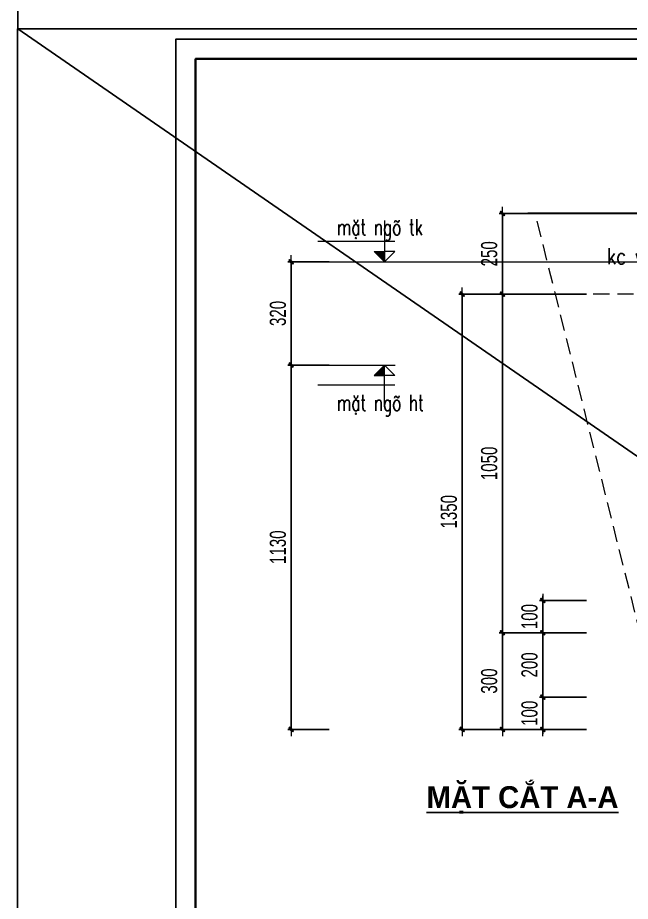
# Model space of a CAD drawing. Header units: inches. Extents: x -676 to 53517, y -20644 to 46516.
# Drawn here: x 26431 to 28331, y 17288 to 20029 of the extents above; entities that cross this region are included whole.
import ezdxf
from ezdxf.enums import TextEntityAlignment as Align

# ---------------------------------------------------------------- set-up
doc = ezdxf.new("R2010")
doc.units = ezdxf.units.IN
doc.header["$MEASUREMENT"] = 0
doc.linetypes.add('HIDDEN', pattern=[0.375, 0.25, -0.125])
doc.layers.add('ENTTNTHIETKE1', color=2, linetype='Continuous')
doc.layers.add('KHUNGTEN', color=5, linetype='Continuous')
doc.layers.add('KCS_Plotter', color=11, linetype='Continuous', plot=False)
for name, color, linetype, lineweight in [('Layer1', 7, 'Continuous', 20), ('LC Dim', 8, 'Continuous', 18), ('LC Khac', 4, 'Continuous', 9), ('LC MANH DUT', 35, 'HIDDEN', 5), ('LC Net dam 1', 30, 'Continuous', 30), ('LC Text1', 3, 'Continuous', 20), ('LC Text2', 7, 'Continuous', 25), ('THEP', 1, 'Continuous', 35)]:
    doc.layers.add(name, color=color, linetype=linetype, lineweight=lineweight)
doc.styles.add('HOATBIF', font='hoatbif.shx', dxfattribs={"width": 0.7})
doc.styles.add('LC 1', font='')
doc.styles.add('LC 3', font='vnsimli.shx', dxfattribs={"width": 0.75})
doc.styles.get('LC 1').set_extended_font_data('.VnAvantH', bold=True)
doc.dimstyles.new('1-100(1-25)', dxfattribs={"dimscale": 25, "dimtxt": 2.5, "dimasz": 0.35, "dimexe": 0.5, "dimexo": 0, "dimgap": 0.8, "dimtad": 1, "dimdec": 0, "dimzin": 0, "dimdsep": 46, "dimtxsty": 'HOATBIF', "dimblk1": 'DOT', "dimblk2": 'DOT', "dimsah": 1, "dimcen": -1, "dimdle": 1, "dimclrd": 256, "dimclre": 256, "dimclrt": 4, "dimadec": 3, "dimazin": 2, "dimtfac": 0.333333, "dimtdec": 0, "dimtix": 1, "dimtmove": 2, "dimatfit": 3, "dimldrblk": 'DOT', "dimfxl": 1, "dimtvp": 0.833333, "dimtolj": 1, "dimtzin": 0, "dimarcsym": 0})

# ---------------------------------------------------------------- blocks, each defined once
blk = doc.blocks.new('khung vpn')
at = {"layer": 'Defpoints'}
for p, q in [((52556.46, -4195.446), (52498.758, -4195.446)), ((52498.758, -4195.446), (52498.758, -4235.276)), ((52498.758, -4235.276), (52556.46, -4235.276))]:
    blk.add_line(p, q, dxfattribs=at)
at = {"layer": 'KHUNGTEN'}
blk.add_lwpolyline([(52556.243, -4234.885), (52502.048, -4234.885), (52502.048, -4195.662), (52556.243, -4195.662)], close=True, dxfattribs=at)
at = {"layer": 'THEP'}
blk.add_lwpolyline([(52555.832, -4234.474), (52502.459, -4234.474), (52502.459, -4196.073), (52555.832, -4196.073)], close=True, dxfattribs=at)
blk = doc.blocks.new('TIEUDE2')
at = {"layer": 'LC Text2', "color": 7, "style": 'LC 1'}
blk.add_attdef('%%UTIªU§Ò', text='', height=3.5, dxfattribs=at).set_placement((0, 0), align=Align.BOTTOM_CENTER)
blk.add_attdef('TL', text='', height=2.2, dxfattribs=at).set_placement((0, -1.8), align=Align.TOP_CENTER)
blk = doc.blocks.new('DOT')
at = {"layer": 'LC Dim'}
blk.add_line((-3, 0), (3, 0), dxfattribs=at)
at = {"layer": 'LC Dim', "color": 4}
blk.add_line((-1, -1), (1, 1), dxfattribs=at)
blk.add_lwpolyline([(0.5, 1), (-1, -0.5), (-0.5, -1), (1, 0.5)], close=True, dxfattribs=at)
blk = doc.blocks.new('*D442')
at = {"layer": 'Defpoints', "color": 0, "transparency": 16777216}
for p in [(27934.8, 19421.2), (28196, 19421.2), (28196, 19171.2)]:
    blk.add_point(p, dxfattribs=at)
at = {"layer": 'LC Dim', "lineweight": -2, "transparency": 16777216}
for p, q in [((28196, 19421.2), (27924.8, 19421.2)), ((27934.8, 19178.2), (27934.8, 19414.2)), ((28196, 19171.2), (27924.8, 19171.2))]:
    blk.add_line(p, q, dxfattribs=at)
at = {"layer": 'LC Dim', "lineweight": -2, "transparency": 16777216, "xscale": 7, "yscale": 7, "zscale": 7}
for p, rotation in [((27934.8, 19421.2), 90), ((27934.8, 19171.2), 270)]:
    blk.add_blockref('DOT', p, dxfattribs=dict(at, rotation=rotation))
at = {"layer": 'LC Dim', "color": 4, "transparency": 16777216, "insert": (27893.8, 19296.2), "char_height": 50, "attachment_point": 5, "rotation": 90, "style": 'HOATBIF'}
blk.add_mtext('\\A1;250', dxfattribs=at)
blk = doc.blocks.new('_Dot')
at = {"color": 0, "linetype": 'ByBlock', "lineweight": -2}
blk.add_line((-0.5, 0), (-1, 0), dxfattribs=at)
at = {"color": 0, "linetype": 'ByBlock', "const_width": 0.5}
blk.add_lwpolyline([(-0.25, 0, 1), (0.25, 0, 1)], format="xyb", close=True, dxfattribs=at)
blk = doc.blocks.new('*D443')
at = {"layer": 'Defpoints', "color": 0, "transparency": 16777216}
for p in [(28196, 19171.2), (27934.8, 18121.2), (28196, 18121.2)]:
    blk.add_point(p, dxfattribs=at)
at = {"layer": 'LC Dim', "lineweight": -2, "transparency": 16777216}
for p, q in [((28196, 19171.2), (27924.8, 19171.2)), ((27934.8, 19164.2), (27934.8, 18128.2)), ((28196, 18121.2), (27924.8, 18121.2))]:
    blk.add_line(p, q, dxfattribs=at)
at = {"layer": 'LC Dim', "lineweight": -2, "transparency": 16777216, "xscale": 7, "yscale": 7, "zscale": 7}
for p, rotation in [((27934.8, 19171.2), 90), ((27934.8, 18121.2), 270)]:
    blk.add_blockref('DOT', p, dxfattribs=dict(at, rotation=rotation))
at = {"layer": 'LC Dim', "color": 4, "transparency": 16777216, "insert": (27893.8, 18646.2), "char_height": 50, "attachment_point": 5, "rotation": 90, "style": 'HOATBIF'}
blk.add_mtext('\\A1;1050', dxfattribs=at)
blk = doc.blocks.new('*D444')
at = {"layer": 'Defpoints', "color": 0, "transparency": 16777216}
for p in [(28196, 18121.2), (28059.8, 17921.2), (28196, 17921.2)]:
    blk.add_point(p, dxfattribs=at)
at = {"layer": 'LC Dim', "lineweight": -2, "transparency": 16777216}
for p, q in [((28196, 18121.2), (28049.8, 18121.2)), ((28059.8, 18114.2), (28059.8, 17928.2)), ((28196, 17921.2), (28049.8, 17921.2))]:
    blk.add_line(p, q, dxfattribs=at)
at = {"layer": 'LC Dim', "lineweight": -2, "transparency": 16777216, "xscale": 7, "yscale": 7, "zscale": 7}
for p, rotation in [((28059.8, 18121.2), 90), ((28059.8, 17921.2), 270)]:
    blk.add_blockref('DOT', p, dxfattribs=dict(at, rotation=rotation))
at = {"layer": 'LC Dim', "color": 4, "transparency": 16777216, "insert": (28018.8, 18021.2), "char_height": 50, "attachment_point": 5, "rotation": 90, "style": 'HOATBIF'}
blk.add_mtext('\\A1;200', dxfattribs=at)
blk = doc.blocks.new('*D445')
at = {"layer": 'Defpoints', "color": 0, "transparency": 16777216}
for p in [(28196, 17921.2), (28059.8, 17821.2), (28196, 17821.2)]:
    blk.add_point(p, dxfattribs=at)
at = {"layer": 'LC Dim', "lineweight": -2, "transparency": 16777216}
for p, q in [((28059.8, 17928.2), (28059.8, 17935.2)), ((28196, 17921.2), (28049.8, 17921.2)), ((28059.8, 17921.2), (28059.8, 17821.2)), ((28196, 17821.2), (28049.8, 17821.2)), ((28059.8, 17814.2), (28059.8, 17807.2))]:
    blk.add_line(p, q, dxfattribs=at)
at = {"layer": 'LC Dim', "lineweight": -2, "transparency": 16777216, "xscale": 7, "yscale": 7, "zscale": 7}
for p, rotation in [((28059.8, 17921.2), 270), ((28059.8, 17821.2), 90)]:
    blk.add_blockref('DOT', p, dxfattribs=dict(at, rotation=rotation))
at = {"layer": 'LC Dim', "color": 4, "transparency": 16777216, "insert": (28018.8, 17871.2), "char_height": 50, "attachment_point": 5, "rotation": 90, "style": 'HOATBIF'}
blk.add_mtext('\\A1;100', dxfattribs=at)
blk = doc.blocks.new('*D446')
at = {"layer": 'Defpoints', "color": 0, "transparency": 16777216}
for p in [(28196, 18221.2), (28059.8, 18121.2), (28196, 18121.2)]:
    blk.add_point(p, dxfattribs=at)
at = {"layer": 'LC Dim', "lineweight": -2, "transparency": 16777216}
for p, q in [((28059.8, 18228.2), (28059.8, 18235.2)), ((28196, 18221.2), (28049.8, 18221.2)), ((28059.8, 18221.2), (28059.8, 18121.2)), ((28196, 18121.2), (28049.8, 18121.2)), ((28059.8, 18114.2), (28059.8, 18107.2))]:
    blk.add_line(p, q, dxfattribs=at)
at = {"layer": 'LC Dim', "lineweight": -2, "transparency": 16777216, "xscale": 7, "yscale": 7, "zscale": 7}
for p, rotation in [((28059.8, 18221.2), 270), ((28059.8, 18121.2), 90)]:
    blk.add_blockref('DOT', p, dxfattribs=dict(at, rotation=rotation))
at = {"layer": 'LC Dim', "color": 4, "transparency": 16777216, "insert": (28018.8, 18171.2), "char_height": 50, "attachment_point": 5, "rotation": 90, "style": 'HOATBIF'}
blk.add_mtext('\\A1;100', dxfattribs=at)
blk = doc.blocks.new('*D447')
at = {"layer": 'Defpoints', "color": 0, "transparency": 16777216}
for p in [(28196, 19171.2), (27809.8, 17821.2), (28196, 17821.2)]:
    blk.add_point(p, dxfattribs=at)
at = {"layer": 'LC Dim', "lineweight": -2, "transparency": 16777216}
for p, q in [((28196, 19171.2), (27799.8, 19171.2)), ((27809.8, 19164.2), (27809.8, 17828.2)), ((28196, 17821.2), (27799.8, 17821.2))]:
    blk.add_line(p, q, dxfattribs=at)
at = {"layer": 'LC Dim', "lineweight": -2, "transparency": 16777216, "xscale": 7, "yscale": 7, "zscale": 7}
for p, rotation in [((27809.8, 19171.2), 90), ((27809.8, 17821.2), 270)]:
    blk.add_blockref('DOT', p, dxfattribs=dict(at, rotation=rotation))
at = {"layer": 'LC Dim', "color": 4, "transparency": 16777216, "insert": (27768.8, 18496.2), "char_height": 50, "attachment_point": 5, "rotation": 90, "style": 'HOATBIF'}
blk.add_mtext('\\A1;1350', dxfattribs=at)
blk = doc.blocks.new('*D448')
at = {"layer": 'Defpoints', "color": 0, "transparency": 16777216}
for p in [(28196, 18121.2), (27934.8, 17821.2), (28196, 17821.2)]:
    blk.add_point(p, dxfattribs=at)
at = {"layer": 'LC Dim', "lineweight": -2, "transparency": 16777216}
for p, q in [((28196, 18121.2), (27924.8, 18121.2)), ((27934.8, 18114.2), (27934.8, 17828.2)), ((28196, 17821.2), (27924.8, 17821.2))]:
    blk.add_line(p, q, dxfattribs=at)
at = {"layer": 'LC Dim', "lineweight": -2, "transparency": 16777216, "xscale": 7, "yscale": 7, "zscale": 7}
for p, rotation in [((27934.8, 18121.2), 90), ((27934.8, 17821.2), 270)]:
    blk.add_blockref('DOT', p, dxfattribs=dict(at, rotation=rotation))
at = {"layer": 'LC Dim', "color": 4, "transparency": 16777216, "insert": (27893.8, 17971.2), "char_height": 50, "attachment_point": 5, "rotation": 90, "style": 'HOATBIF'}
blk.add_mtext('\\A1;300', dxfattribs=at)
blk = doc.blocks.new('CT')
at = {"layer": 'LC Khac'}
blk.add_hatch(color=252, dxfattribs=at).paths.add_polyline_path([(3.25, 1.6), (1.64, 1.6), (1.64, 0)])
at = {"layer": 'LC Khac', "color": 9, "ltscale": 50}
for p, q in [((0.05, 3.14), (12, 3.14)), ((12.09, 0), (0, 0))]:
    blk.add_line(p, q, dxfattribs=at)
for points in [[(1.64, 6.43), (1.64, 0)], [(1.64, 0), (0.03, 1.6), (1.64, 1.6)], [(1.64, 0), (3.25, 1.6), (1.64, 1.6)]]:
    blk.add_lwpolyline(points, dxfattribs=at)
at = {"layer": 'LC Khac', "color": 3, "style": 'LC 3', "width": 0.75}
blk.add_attdef('CT', (1.91, 3.5), '', height=2.2, dxfattribs=at)
blk = doc.blocks.new('*D454')
at = {"layer": 'Defpoints', "color": 0, "transparency": 16777216}
for p in [(27397.5, 19271.3), (27279.5, 18951.3), (27397.5, 18951.3)]:
    blk.add_point(p, dxfattribs=at)
at = {"layer": 'LC Dim', "lineweight": -2, "transparency": 16777216}
for p, q in [((27397.5, 19271.3), (27269.5, 19271.3)), ((27279.5, 19264.3), (27279.5, 18958.3)), ((27397.5, 18951.3), (27269.5, 18951.3))]:
    blk.add_line(p, q, dxfattribs=at)
at = {"layer": 'LC Dim', "lineweight": -2, "transparency": 16777216, "xscale": 7, "yscale": 7, "zscale": 7}
for p, rotation in [((27279.5, 19271.3), 90), ((27279.5, 18951.3), 270)]:
    blk.add_blockref('DOT', p, dxfattribs=dict(at, rotation=rotation))
at = {"layer": 'LC Dim', "color": 4, "transparency": 16777216, "insert": (27238.5, 19111.3), "char_height": 50, "attachment_point": 5, "rotation": 90, "style": 'HOATBIF'}
blk.add_mtext('\\A1;320', dxfattribs=at)
blk = doc.blocks.new('*D455')
at = {"layer": 'Defpoints', "color": 0, "transparency": 16777216}
for p in [(27397.5, 18951.3), (27279.5, 17821.2), (27397.5, 17821.2)]:
    blk.add_point(p, dxfattribs=at)
at = {"layer": 'LC Dim', "lineweight": -2, "transparency": 16777216}
for p, q in [((27397.5, 18951.3), (27269.5, 18951.3)), ((27279.5, 18944.3), (27279.5, 17828.2)), ((27397.5, 17821.2), (27269.5, 17821.2))]:
    blk.add_line(p, q, dxfattribs=at)
at = {"layer": 'LC Dim', "lineweight": -2, "transparency": 16777216, "xscale": 7, "yscale": 7, "zscale": 7}
for p, rotation in [((27279.5, 18951.3), 90), ((27279.5, 17821.2), 270)]:
    blk.add_blockref('DOT', p, dxfattribs=dict(at, rotation=rotation))
at = {"layer": 'LC Dim', "color": 4, "transparency": 16777216, "insert": (27238.5, 18386.3), "char_height": 50, "attachment_point": 5, "rotation": 90, "style": 'HOATBIF'}
blk.add_mtext('\\A1;1130', dxfattribs=at)

msp = doc.modelspace()

# ---------------------------------------------------------------- linework, layer by layer
at = {"layer": 'KCS_Plotter'}
msp.add_line((26431.4, 19994.4), (35036.6, 14054.4), dxfattribs=at)
at = {"layer": 'Layer1'}
msp.add_line((27601.8, 19271.3, 0), (30115.5, 19271.3, 0), dxfattribs=at)
at = {"layer": 'LC MANH DUT', "ltscale": 200, "elevation": 0}
msp.add_lwpolyline([(28636.6, 17821.2), (28436.6, 17821.2), (28036.6, 19421.2)], dxfattribs=at)
at = {"layer": 'LC MANH DUT', "ltscale": 200}
msp.add_lwpolyline([(28791.6, 19171.2), (28013.5, 19171.2)], dxfattribs=at)
at = {"layer": 'LC Net dam 1', "elevation": 0}
msp.add_lwpolyline([(28791.6, 19421.2), (28013.5, 19421.2)], dxfattribs=at)

# ---------------------------------------------------------------- block references
at = {"layer": 'ENTTNTHIETKE1', "color": 6}
for p, xscale, yscale, zscale in [((-9144699.3, 759864.6, 0), 174.6923362277684, 174.6923362275322, 174.6923362275149), ((-7802874.6, 645674.5, 0), 149.1331646526273, 149.1331646524256, 149.1331646524109)]:
    msp.add_blockref('khung vpn', p, dxfattribs=dict(at, xscale=xscale, yscale=yscale, zscale=zscale))
at = {"layer": 'LC Text1'}
ref = msp.add_blockref('CT', (27601.8, 19271.3, 0), dxfattribs=dict(at, xscale=-19.99999948128765, yscale=19.99999948128765, zscale=19.99999948129223))
ref.add_attrib('CT', 'mÆt ngâ tk', (27421.8, 19354.1, 0), dxfattribs={"color": 4, "height": 49.6, "style": 'LC 3', "width": 0.7})
ref = msp.add_blockref('CT', (27601.8, 18951.3, 0), dxfattribs=dict(at, xscale=19.99999948128765, yscale=19.99999948128765, zscale=19.99999948128765, rotation=180))
ref.add_attrib('CT', 'mÆt ngâ ht', (27421.8, 18809.4, 0), dxfattribs={"color": 4, "height": 49.6, "style": 'LC 3', "width": 0.7})
at = {"layer": 'LC Text2'}
ref = msp.add_blockref('TIEUDE2', (27997, 17556.9, 0), dxfattribs=dict(at, xscale=20.00062016392256, yscale=20.00062016392256, zscale=20.00062016392256, rotation=359.999216292062))
ref.add_attrib('%%UTIªU§Ò', '%%UmÆt c¾t a-a', dxfattribs={"color": 7, "height": 67.925, "rotation": 359.9992, "style": 'LC 1'}).set_placement((27997, 17556.9), align=Align.BOTTOM_CENTER)

# ---------------------------------------------------------------- texts
at = {"layer": 'LC Text1', "color": 3, "style": 'LC 3', "width": 0.8}
msp.add_text('kc vØa hÌ', height=50, rotation=359.9992, dxfattribs=at).set_placement((28258.5, 19264))

# ---------------------------------------------------------------- dimensions: what is measured, and where the dimension line sits
at = {"layer": 'LC Dim'}
for base, p1, p2, picture, middle in [((27934.8, 19421.2), (28196, 19171.2), (28196, 19421.2), '*D442', (27893.8, 19296.2)), ((27279.5, 18951.3), (27397.5, 19271.3), (27397.5, 18951.3), '*D454', (27238.5, 19111.3)), ((27809.8, 17821.2), (28196, 19171.2), (28196, 17821.2), '*D447', (27768.8, 18496.2)), ((27934.8, 18121.2), (28196, 19171.2), (28196, 18121.2), '*D443', (27893.8, 18646.2)), ((27279.5, 17821.2), (27397.5, 18951.3), (27397.5, 17821.2), '*D455', (27238.5, 18386.3)), ((28059.8, 18121.2), (28196, 18221.2), (28196, 18121.2), '*D446', (28018.8, 18171.2)), ((27934.8, 17821.2), (28196, 18121.2), (28196, 17821.2), '*D448', (27893.8, 17971.2)), ((28059.8, 17921.2), (28196, 18121.2), (28196, 17921.2), '*D444', (28018.8, 18021.2)), ((28059.8, 17821.2), (28196, 17921.2), (28196, 17821.2), '*D445', (28018.8, 17871.2))]:
    dim = msp.add_linear_dim(base=base, p1=p1, p2=p2, angle=90, dimstyle='1-100(1-25)', override={"dimscale": 20}, dxfattribs=at)
    dim.commit()
    dim.dimension.update_dxf_attribs({"geometry": picture, "text_midpoint": middle})

doc.saveas('drawing.dxf')
